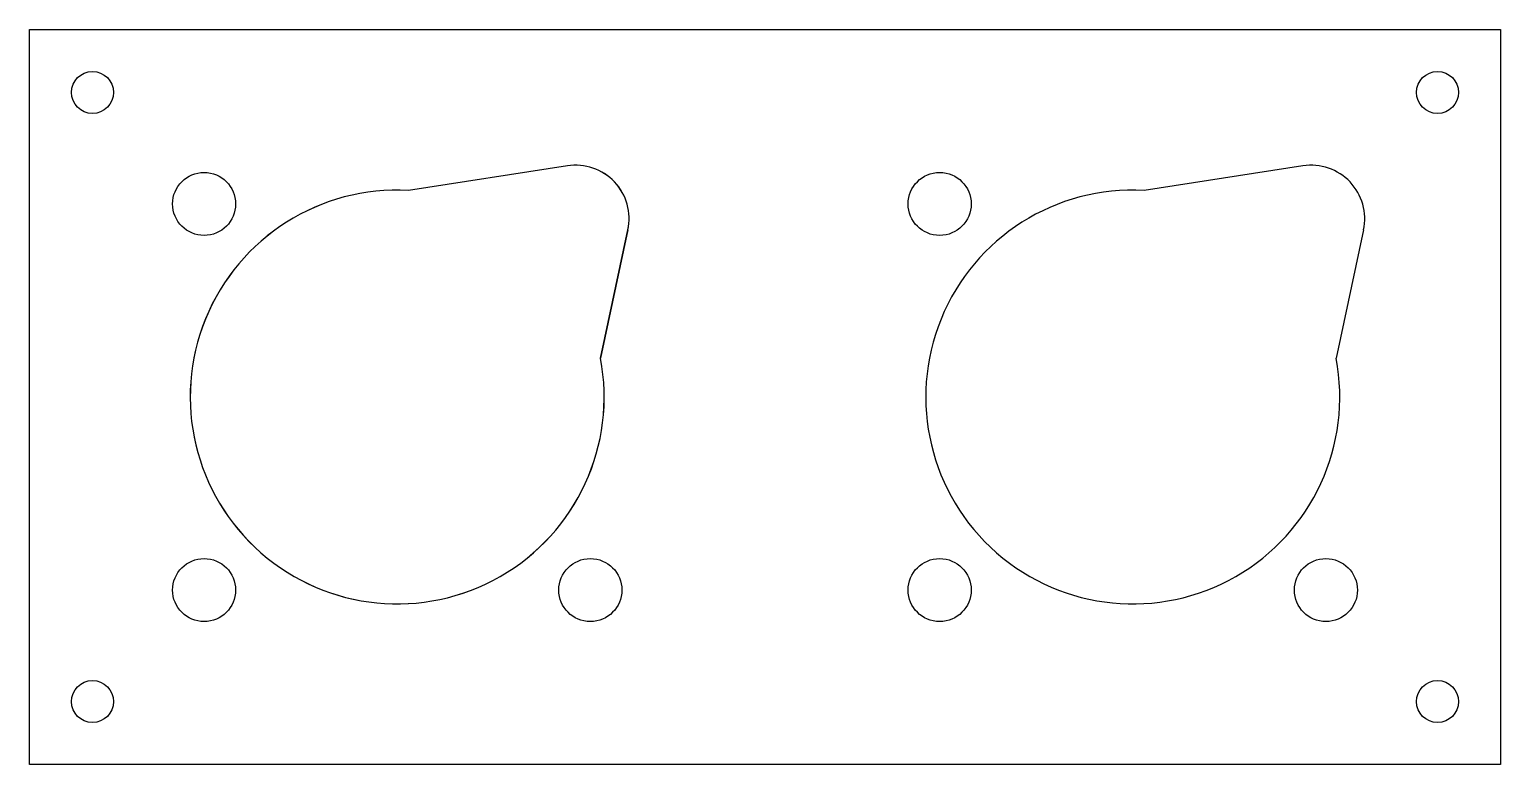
# Model space of a CAD drawing. Header units: millimetres. Extents: x -60 to 80, y -60 to 10.
import ezdxf

# ---------------------------------------------------------------- set-up
doc = ezdxf.new("R2010")
doc.units = ezdxf.units.MM
doc.layers.get('0').update_dxf_attribs({"linetype": 'CONTINUOUS'})

msp = doc.modelspace()

# ---------------------------------------------------------------- linework, layer by layer
for p, q in [((-8.81, -2.99), (-23.92, -5.33)), ((-8.81, -2.99), (-23.92, -5.33)), ((61.19, -2.99), (46.08, -5.33)), ((-3.04, -9.09), (-5.65, -21.31)), ((-3.04, -9.09), (-5.65, -21.31)), ((66.96, -9.09), (64.35, -21.31))]:
    msp.add_line(p, q)
msp.add_lwpolyline([(80, -60), (-60, -60), (-60, 10), (80, 10)], close=True)
msp.add_lwpolyline([(-8.81, -2.99), (-23.92, -5.33, 2.901553), (-5.65, -21.31), (-3.04, -9.09, 0.525305)], format="xyb", close=True)
for centre, radius in [((-54, 4), 2), ((74, 4), 2), ((-43.38, -6.62), 3), ((-43.38, -6.62), 3), ((-43.38, -6.62), 3), ((26.62, -6.62), 3), ((-43.38, -43.38), 3), ((-43.38, -43.38), 3), ((-43.38, -43.38), 3), ((-6.62, -43.38), 3), ((-6.62, -43.38), 3), ((-6.62, -43.38), 3), ((26.62, -43.38), 3), ((63.38, -43.38), 3), ((-54, -54), 2), ((74, -54), 2)]:
    msp.add_circle(centre, radius)
for centre, radius, start, end in [((-8.03, -8.03), 5.1, -12.053, 98.7997), ((-8.03, -8.03), 5.1, -12.053, 98.7997), ((61.97, -8.03), 5.1, -12.053, 98.7997), ((-25, -25), 19.7, -273.1284, 10.8069), ((-25, -25), 19.7, -273.1284, 10.8069), ((45, -25), 19.7, -273.1284, 10.8069)]:
    msp.add_arc(centre, radius, start, end)

doc.saveas('drawing.dxf')
